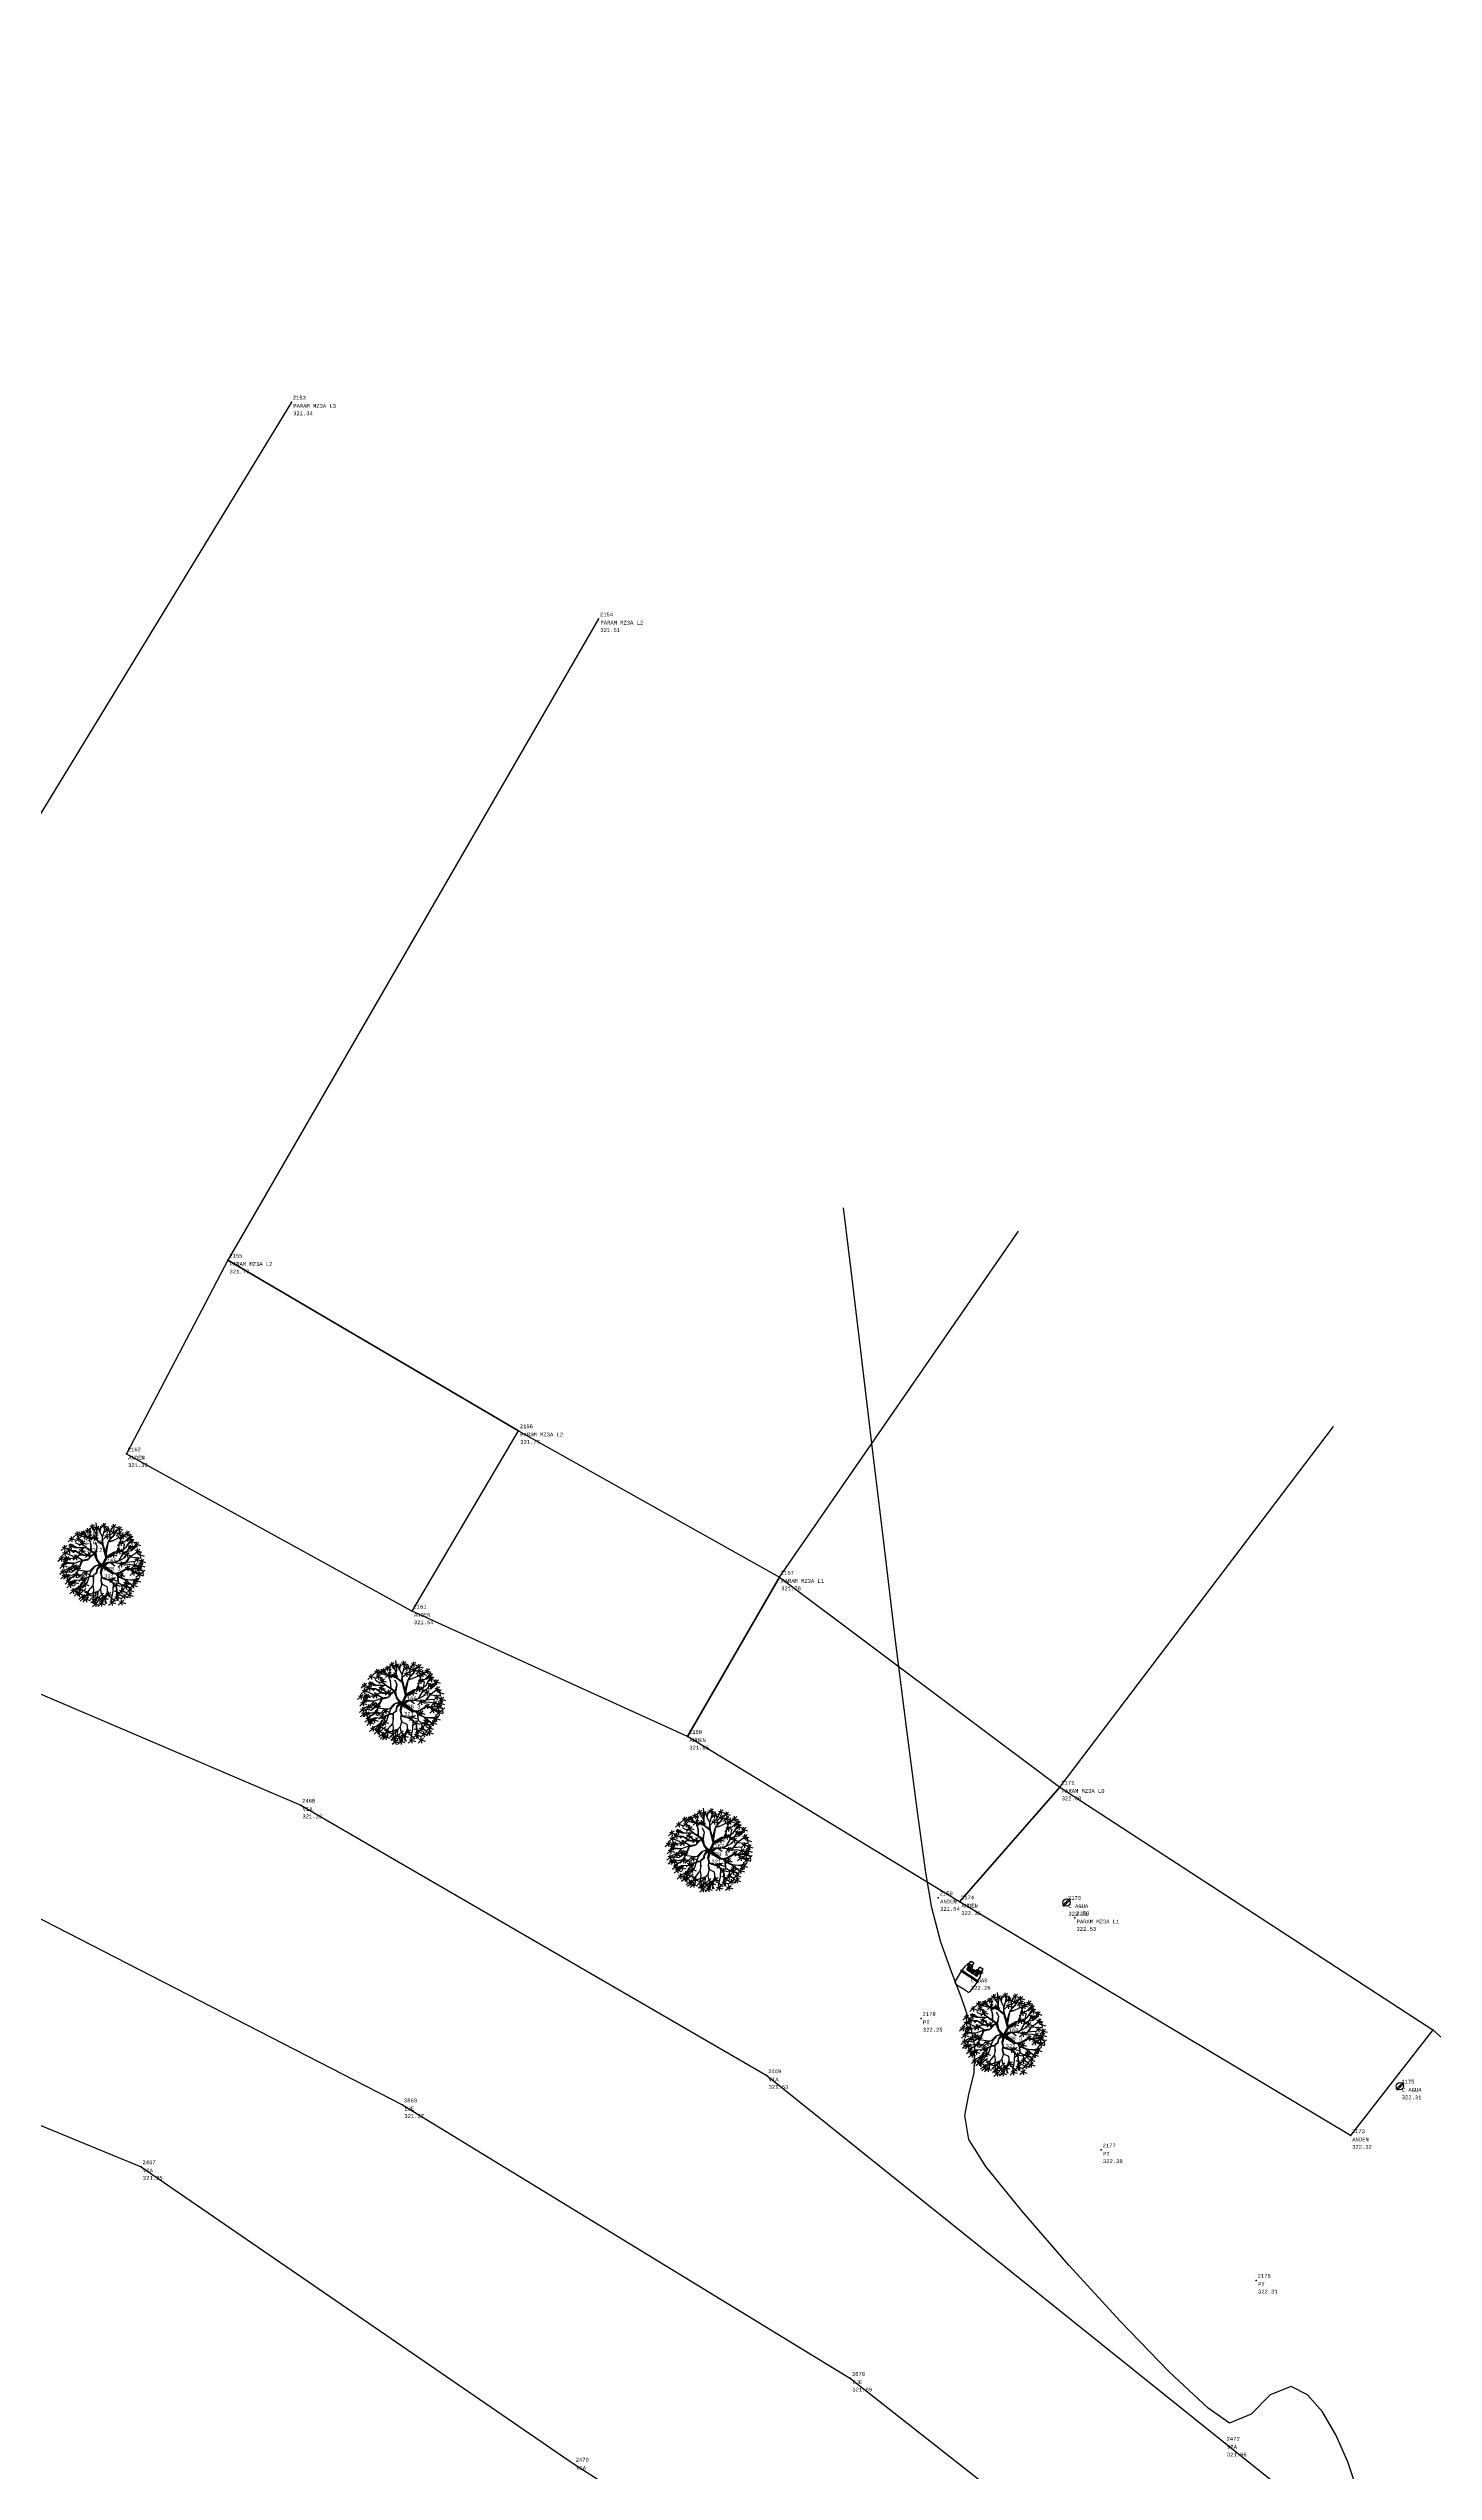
# Model space of a CAD drawing. Header units: metres. Extents: x 5050628 to 5051715, y 2427226 to 2427693.
# Drawn here: x 5051198.54 to 5051216.78, y 2427575.21 to 2427607.12 of the extents above; entities that cross this region are included whole.
import ezdxf
from ezdxf.enums import TextEntityAlignment as Align

# ---------------------------------------------------------------- set-up
doc = ezdxf.new("R2010")
doc.units = ezdxf.units.M
for name, color, linetype in [('1. Eje Vía', 7, 'Continuous'), ('2', 7, 'Continuous'), ('Anden', 252, 'Continuous'), ('ARBOLES', 3, 'Continuous'), ('C-TOPO-MINR-N', 11, 'Continuous'), ('CONTADOR AGUA', 255, 'Continuous'), ('CVL_PUNTO', 2, 'Continuous'), ('CVL_PUNTO_COR', 2, 'Continuous'), ('CVL_PUNTO_NUM', 2, 'Continuous'), ('Paramento', 7, 'Continuous'), ('Vía', 40, 'Continuous')]:
    doc.layers.add(name, color=color, linetype=linetype)
doc.styles.add('MONOTXT4', font='monotxt4.shx')

# ---------------------------------------------------------------- blocks, each defined once
blk = doc.blocks.new('ar-2')
at = {"layer": 'ARBOLES'}
for p, q in [((28.786, 111.965), (28.579, 111.782)), ((28.613, 111.92), (28.846, 111.848)), ((28.669, 111.7), (28.692, 111.499)), ((28.69, 111.982), (28.714, 111.782)), ((28.994, 112.147), (28.788, 111.964)), ((28.821, 112.102), (29.055, 112.03)), ((29.043, 111.964), (28.837, 111.781)), ((28.87, 111.919), (29.104, 111.847)), ((28.899, 112.164), (28.922, 111.964)), ((28.948, 111.981), (28.971, 111.781)), ((29.159, 112.15), (28.953, 111.966)), ((29.24, 111.943), (28.972, 112.031)), ((28.986, 112.105), (29.22, 112.033)), ((29.198, 111.809), (28.992, 111.626)), ((29.025, 111.764), (29.259, 111.692)), ((29.064, 112.167), (29.087, 111.966)), ((29.103, 111.827), (29.126, 111.626)), ((29.381, 112.272), (29.175, 112.089)), ((29.208, 112.227), (29.442, 112.155)), ((29.442, 112.04), (29.235, 111.857)), ((29.269, 111.995), (29.502, 111.923)), ((29.286, 112.289), (29.309, 112.089)), ((29.552, 112.413), (29.346, 112.23)), ((29.401, 112.088), (29.364, 112.162)), ((29.379, 112.368), (29.613, 112.296)), ((29.632, 112.027), (29.426, 111.844)), ((29.457, 112.43), (29.48, 112.23)), ((29.459, 111.982), (29.692, 111.91)), ((29.716, 112.36), (29.509, 112.177)), ((29.537, 112.044), (29.56, 111.844)), ((29.543, 112.315), (29.776, 112.243)), ((29.603, 112.491), (29.626, 112.29)), ((29.982, 112.455), (29.776, 112.272)), ((29.809, 112.411), (30.043, 112.339)), ((29.887, 112.473), (29.91, 112.272)), ((30.096, 112.061), (29.889, 111.878)), ((30.099, 112.288), (29.893, 112.105)), ((29.923, 112.016), (30.156, 111.944)), ((29.926, 112.243), (30.16, 112.171)), ((30, 112.078), (30.023, 111.878)), ((30.004, 112.305), (30.027, 112.105)), ((30.344, 112.212), (30.137, 112.029)), ((30.353, 112.423), (30.146, 112.24)), ((30.171, 112.168), (30.404, 112.095)), ((30.18, 112.379), (30.413, 112.306)), ((30.248, 112.23), (30.271, 112.029)), ((30.257, 112.441), (30.28, 112.24)), ((30.555, 112.339), (30.348, 112.155)), ((30.566, 112.171), (30.36, 111.988)), ((30.382, 112.294), (30.615, 112.222)), ((30.393, 112.127), (30.627, 112.054)), ((30.434, 111.919), (30.446, 112)), ((30.449, 111.764), (30.683, 111.692)), ((30.459, 112.356), (30.482, 112.155)), ((30.471, 112.189), (30.494, 111.988)), ((30.694, 112.066), (30.488, 111.883)), ((30.521, 112.021), (30.755, 111.949)), ((30.527, 111.827), (30.55, 111.626)), ((30.599, 112.083), (30.622, 111.883)), ((30.86, 112.173), (30.654, 111.99)), ((30.687, 112.129), (30.921, 112.056)), ((30.743, 112.051), (30.977, 111.979)), ((30.963, 111.971), (30.756, 111.788)), ((30.765, 112.191), (30.788, 111.99)), ((30.79, 111.926), (31.023, 111.854)), ((31.017, 111.865), (30.81, 111.682)), ((30.844, 111.82), (31.077, 111.748)), ((30.857, 111.782), (30.956, 111.857)), ((30.867, 111.988), (30.89, 111.788)), ((30.921, 111.882), (30.945, 111.682)), ((31.2, 111.764), (30.994, 111.581)), ((31.027, 111.72), (31.261, 111.648)), ((31.105, 111.782), (31.128, 111.581)), ((28.4, 111.227), (28.194, 111.044)), ((28.227, 111.182), (28.46, 111.11)), ((28.48, 110.97), (28.274, 110.787)), ((28.305, 111.244), (28.328, 111.044)), ((28.307, 110.925), (28.541, 110.853)), ((28.528, 111.641), (28.322, 111.457)), ((28.536, 111.431), (28.33, 111.248)), ((28.355, 111.596), (28.589, 111.524)), ((28.363, 111.387), (28.597, 111.315)), ((28.569, 111.108), (28.363, 110.925)), ((28.385, 110.987), (28.408, 110.787)), ((28.603, 111.231), (28.396, 111.048)), ((28.43, 111.186), (28.663, 111.114)), ((28.433, 111.658), (28.456, 111.457)), ((28.441, 111.449), (28.464, 111.248)), ((28.474, 111.126), (28.497, 110.925)), ((28.699, 110.836), (28.493, 110.653)), ((28.703, 111.533), (28.497, 111.35)), ((28.507, 111.248), (28.53, 111.048)), ((28.68, 111.44), (28.53, 111.502)), ((28.764, 111.682), (28.558, 111.499)), ((28.604, 110.853), (28.627, 110.653)), ((28.608, 111.55), (28.631, 111.35)), ((28.875, 110.925), (28.669, 110.742)), ((28.702, 110.88), (28.936, 110.808)), ((28.964, 111.276), (28.758, 111.092)), ((28.98, 110.902), (28.774, 110.719)), ((28.78, 110.942), (28.803, 110.742)), ((28.807, 110.857), (29.041, 110.785)), ((28.869, 111.293), (28.892, 111.092)), ((28.885, 110.919), (28.908, 110.719)), ((29.153, 111.542), (28.947, 111.359)), ((28.98, 111.498), (29.214, 111.426)), ((29.058, 111.56), (29.081, 111.359)), ((29.29, 111.272), (29.084, 111.452)), ((29.426, 111.381), (29.22, 111.198)), ((29.253, 111.336), (29.486, 111.264)), ((29.331, 111.398), (29.354, 111.198)), ((30.16, 111.33), (30.393, 111.258)), ((30.237, 111.392), (30.26, 111.192)), ((30.572, 111.509), (30.366, 111.326)), ((30.399, 111.465), (30.632, 111.392)), ((30.638, 111.025), (30.432, 110.841)), ((30.465, 110.98), (30.699, 110.908)), ((30.477, 111.527), (30.5, 111.326)), ((30.543, 111.042), (30.566, 110.841)), ((30.603, 111.328), (30.677, 111.671)), ((30.85, 111.375), (30.644, 111.192)), ((30.868, 110.88), (30.662, 110.697)), ((30.677, 111.33), (30.911, 111.258)), ((30.755, 111.392), (30.778, 111.192)), ((30.773, 110.897), (30.796, 110.697)), ((30.808, 111.591), (31.042, 111.519)), ((31.128, 110.97), (30.922, 110.787)), ((31.222, 111.198), (31.016, 111.015)), ((31.239, 111.509), (31.033, 111.326)), ((31.033, 110.987), (31.056, 110.787)), ((31.049, 111.153), (31.283, 111.081)), ((31.066, 111.465), (31.3, 111.392)), ((31.276, 110.82), (31.07, 110.637)), ((31.094, 111.372), (31.231, 111.378)), ((31.127, 111.215), (31.15, 111.015)), ((31.144, 111.527), (31.167, 111.326)), ((31.368, 110.97), (31.162, 110.787)), ((31.164, 111.32), (31.398, 111.248)), ((31.181, 110.838), (31.204, 110.637)), ((31.394, 111.125), (31.188, 110.942)), ((31.195, 110.925), (31.428, 110.853)), ((31.221, 111.081), (31.455, 111.009)), ((31.242, 111.382), (31.265, 111.182)), ((31.273, 110.987), (31.296, 110.787)), ((31.299, 111.143), (31.322, 110.942)), ((28.468, 110.742), (28.262, 110.559)), ((28.295, 110.697), (28.529, 110.625)), ((28.513, 110.584), (28.307, 110.401)), ((28.34, 110.539), (28.574, 110.467)), ((28.373, 110.759), (28.396, 110.559)), ((28.608, 110.578), (28.402, 110.395)), ((28.418, 110.601), (28.441, 110.401)), ((28.435, 110.533), (28.669, 110.461)), ((28.669, 110.386), (28.463, 110.203)), ((28.513, 110.595), (28.536, 110.395)), ((28.526, 110.791), (28.759, 110.719)), ((28.738, 110.254), (28.532, 110.071)), ((28.565, 110.21), (28.798, 110.138)), ((28.574, 110.403), (28.597, 110.203)), ((28.848, 110.035), (28.641, 109.852)), ((28.643, 110.272), (28.666, 110.071)), ((28.675, 109.99), (28.908, 109.918)), ((28.897, 110.351), (28.69, 110.168)), ((28.724, 110.306), (28.957, 110.234)), ((28.953, 110.629), (28.747, 110.446)), ((28.752, 110.053), (28.776, 109.852)), ((28.78, 110.585), (29.013, 110.513)), ((28.801, 110.368), (28.825, 110.168)), ((29.013, 109.94), (28.807, 109.757)), ((28.84, 109.895), (29.074, 109.823)), ((29.048, 110.123), (28.842, 109.94)), ((28.858, 110.647), (28.881, 110.446)), ((28.875, 110.078), (29.109, 110.006)), ((28.918, 109.957), (28.941, 109.757)), ((28.953, 110.14), (28.976, 109.94)), ((28.974, 109.92), (28.997, 109.72)), ((29.183, 110.491), (28.977, 110.308)), ((29.01, 110.446), (29.243, 110.374)), ((29.237, 110.04), (29.031, 109.856)), ((29.064, 109.995), (29.297, 109.923)), ((29.088, 110.508), (29.111, 110.308)), ((29.113, 110.228), (29.346, 110.156)), ((29.32, 110.686), (29.114, 110.503)), ((29.147, 110.641), (29.381, 110.569)), ((29.181, 109.913), (29.414, 109.841)), ((29.225, 110.703), (29.248, 110.503)), ((29.581, 109.897), (29.605, 109.696)), ((30.165, 109.907), (29.959, 109.724)), ((30.328, 110.446), (30.122, 110.263)), ((30.155, 110.402), (30.389, 110.329)), ((30.449, 110.246), (30.243, 110.063)), ((30.276, 110.201), (30.51, 110.129)), ((30.294, 109.956), (30.527, 109.884)), ((30.354, 110.263), (30.377, 110.063)), ((30.627, 110.614), (30.421, 110.43)), ((30.65, 110.024), (30.444, 109.841)), ((30.454, 110.569), (30.687, 110.497)), ((30.477, 109.979), (30.71, 109.907)), ((30.532, 110.631), (30.555, 110.43)), ((30.555, 110.041), (30.578, 109.841)), ((30.811, 110.324), (30.605, 110.14)), ((30.811, 110.191), (30.605, 110.008)), ((30.638, 110.279), (30.872, 110.207)), ((30.716, 110.341), (30.739, 110.14)), ((30.716, 110.208), (30.739, 110.008)), ((30.944, 110.051), (30.738, 109.868)), ((30.771, 110.006), (31.004, 109.934)), ((30.844, 109.897), (30.867, 109.696)), ((30.849, 110.068), (30.872, 109.868)), ((31.078, 110.24), (30.872, 110.057)), ((31.089, 110.713), (30.883, 110.53)), ((30.883, 110.226), (31.007, 110.065)), ((30.905, 110.195), (31.138, 110.123)), ((30.916, 110.668), (31.15, 110.596)), ((30.983, 110.257), (31.006, 110.057)), ((30.994, 110.73), (31.017, 110.53)), ((31.2, 110.407), (30.994, 110.224)), ((31.301, 110.632), (31.094, 110.449)), ((31.103, 110.776), (31.336, 110.704)), ((31.105, 110.425), (31.128, 110.224)), ((31.128, 110.587), (31.361, 110.515)), ((31.205, 110.649), (31.228, 110.449)), ((31.433, 110.725), (31.227, 110.542)), ((31.338, 110.742), (31.361, 110.542)), ((29.186, 109.821), (28.979, 109.638)), ((29.235, 109.753), (29.028, 109.57)), ((29.09, 109.838), (29.113, 109.638)), ((29.331, 109.718), (29.124, 109.535)), ((29.139, 109.77), (29.162, 109.57)), ((29.158, 109.673), (29.391, 109.601)), ((29.23, 109.845), (29.463, 109.773)), ((29.235, 109.735), (29.259, 109.535)), ((29.603, 109.817), (29.397, 109.634)), ((29.459, 109.65), (29.692, 109.578)), ((29.684, 109.547), (29.478, 109.364)), ((29.508, 109.835), (29.531, 109.634)), ((29.511, 109.502), (29.745, 109.43)), ((29.514, 109.523), (29.632, 109.679)), ((29.537, 109.712), (29.56, 109.512)), ((29.589, 109.564), (29.612, 109.364)), ((29.654, 109.673), (29.887, 109.601)), ((29.887, 109.874), (29.681, 109.691)), ((29.887, 109.556), (29.681, 109.373)), ((29.904, 109.773), (29.698, 109.59)), ((29.714, 109.512), (29.948, 109.44)), ((29.731, 109.735), (29.754, 109.535)), ((29.792, 109.574), (29.815, 109.373)), ((30.01, 109.763), (29.803, 109.579)), ((29.869, 109.753), (29.831, 109.61)), ((29.831, 109.61), (29.85, 109.479)), ((29.837, 109.718), (30.07, 109.646)), ((29.914, 109.78), (29.938, 109.579)), ((29.992, 109.862), (30.226, 109.79)), ((30.282, 109.601), (30.076, 109.418)), ((30.109, 109.556), (30.343, 109.484)), ((30.167, 109.616), (30.211, 109.523)), ((30.187, 109.618), (30.21, 109.418)), ((30.471, 109.796), (30.265, 109.613)), ((30.298, 109.751), (30.532, 109.679)), ((30.376, 109.813), (30.399, 109.613)), ((30.645, 109.605), (30.439, 109.422)), ((30.472, 109.561), (30.706, 109.489)), ((30.743, 109.829), (30.537, 109.646)), ((30.55, 109.623), (30.573, 109.422)), ((30.57, 109.784), (30.804, 109.712)), ((30.648, 109.846), (30.671, 109.646)), ((30.94, 109.879), (30.733, 109.696)), ((30.767, 109.835), (31, 109.763))]:
    blk.add_line(p, q, dxfattribs=at)
at = {"layer": 'ARBOLES', "color": 27}
for p, q in [((28.897, 111.564), (28.654, 111.695)), ((28.978, 111.677), (28.853, 111.744)), ((29.041, 111.839), (28.91, 111.982)), ((29.102, 111.683), (29.041, 111.839)), ((29.245, 111.956), (29.091, 112.149)), ((29.115, 112.149), (29.24, 111.988)), ((29.24, 111.988), (29.14, 112.174)), ((29.277, 111.969), (29.158, 112.187)), ((29.383, 111.888), (29.245, 111.956)), ((29.383, 111.9), (29.277, 111.969)), ((29.346, 112.057), (29.369, 111.857)), ((29.37, 111.844), (29.414, 112.149)), ((29.42, 111.733), (29.37, 111.844)), ((29.37, 111.844), (29.42, 111.683)), ((29.494, 111.894), (29.383, 111.9)), ((29.588, 111.876), (29.383, 111.888)), ((29.414, 112.149), (29.395, 112.287)), ((29.439, 111.458), (29.42, 111.733)), ((29.619, 111.888), (29.494, 111.894)), ((29.638, 112.025), (29.5, 112.311)), ((29.662, 111.601), (29.576, 111.757)), ((29.862, 111.657), (29.588, 111.876)), ((29.638, 112.218), (29.619, 112.342)), ((29.619, 111.888), (29.644, 112.043)), ((29.62, 112.377), (29.643, 112.177)), ((29.638, 112.342), (29.65, 112.224)), ((29.644, 112.043), (29.638, 112.218)), ((29.638, 111.906), (29.644, 111.863)), ((29.644, 111.993), (29.662, 112.348)), ((29.669, 111.832), (29.644, 111.993)), ((29.881, 111.664), (29.669, 111.832)), ((29.756, 112.137), (29.688, 112.342)), ((29.762, 112.143), (29.787, 112.361)), ((29.849, 111.956), (29.762, 112.143)), ((29.837, 111.701), (29.855, 111.95)), ((29.874, 111.677), (29.849, 111.956)), ((29.855, 111.956), (29.974, 112.361)), ((29.961, 111.421), (30.067, 111.77)), ((29.998, 111.365), (30.08, 111.794)), ((30.129, 112.131), (30.048, 112.355)), ((30.08, 111.794), (30.142, 111.882)), ((30.086, 111.776), (30.223, 111.82)), ((30.104, 111.813), (30.229, 111.826)), ((30.142, 111.882), (30.129, 112.131)), ((30.136, 112.137), (30.229, 112.305)), ((30.142, 111.919), (30.297, 112.038)), ((30.147, 111.882), (30.297, 112.031)), ((30.223, 111.82), (30.428, 111.913)), ((30.297, 112.031), (30.396, 112.249)), ((30.622, 111.809), (30.416, 111.626)), ((30.428, 111.913), (30.739, 112.056)), ((30.446, 111.502), (30.491, 111.701)), ((30.484, 111.714), (30.546, 111.888)), ((30.491, 111.701), (30.701, 111.8)), ((30.502, 111.739), (30.695, 111.794)), ((30.546, 111.888), (30.595, 111.956)), ((30.595, 111.956), (30.621, 112.125)), ((30.701, 111.8), (30.857, 111.963)), ((30.739, 111.577), (30.857, 111.782)), ((30.757, 111.863), (30.87, 111.943)), ((30.757, 111.85), (30.882, 111.919)), ((28.396, 111.064), (28.63, 110.991)), ((28.406, 110.992), (28.767, 110.98)), ((28.786, 110.98), (28.412, 111.011)), ((28.648, 110.817), (28.418, 110.705)), ((28.637, 111.16), (28.419, 111.135)), ((28.431, 111.16), (28.556, 111.166)), ((28.723, 111.148), (28.437, 111.198)), ((28.711, 111.253), (28.481, 111.359)), ((28.53, 111.488), (28.763, 111.416)), ((28.591, 111.638), (28.825, 111.565)), ((28.853, 111.558), (28.611, 111.664)), ((28.853, 111.564), (28.636, 111.67)), ((28.804, 110.979), (28.648, 110.817)), ((28.853, 111.44), (28.68, 111.44)), ((28.829, 111.166), (28.711, 111.253)), ((28.823, 111.166), (28.723, 111.148)), ((28.848, 111.434), (28.755, 111.366)), ((28.791, 111.231), (29.025, 111.159)), ((29.102, 111.085), (28.804, 110.979)), ((29.116, 111.085), (28.811, 111.284)), ((29.016, 111.278), (28.823, 111.166)), ((28.985, 110.805), (28.848, 110.743)), ((29.245, 111.558), (28.853, 111.558)), ((29.091, 111.303), (28.853, 111.44)), ((29.041, 111.297), (28.854, 111.434)), ((29.072, 111.067), (28.973, 110.799)), ((29.091, 111.677), (28.978, 111.677)), ((29.103, 111.06), (28.985, 110.805)), ((28.997, 111.173), (29.14, 111.098)), ((29.246, 111.253), (29.016, 111.278)), ((29.234, 111.272), (29.041, 111.297)), ((29.277, 111.259), (29.091, 111.303)), ((29.258, 111.564), (29.102, 111.683)), ((29.339, 111.129), (29.102, 111.085)), ((29.109, 111.067), (29.327, 111.116)), ((29.494, 111.409), (29.245, 111.558)), ((29.408, 111.26), (29.265, 111.26)), ((29.563, 111.334), (29.271, 111.534)), ((29.457, 111.285), (29.277, 111.259)), ((29.47, 111.285), (29.339, 111.129)), ((29.433, 111.278), (29.339, 111.129)), ((29.545, 110.868), (29.377, 110.693)), ((29.551, 110.861), (29.408, 110.693)), ((29.42, 111.683), (29.414, 111.471)), ((29.433, 110.693), (29.582, 110.868)), ((29.544, 111.334), (29.457, 111.285)), ((29.55, 111.309), (29.47, 111.285)), ((29.619, 111.328), (29.494, 111.409)), ((29.738, 110.942), (29.545, 110.868)), ((29.55, 111.309), (29.625, 111.135)), ((29.756, 110.917), (29.551, 110.861)), ((29.595, 111.266), (29.563, 111.334)), ((29.6, 111.352), (29.656, 111.595)), ((29.644, 111.11), (29.6, 111.322)), ((29.656, 111.129), (29.619, 111.328)), ((29.625, 111.346), (29.662, 111.601)), ((29.763, 110.923), (29.638, 111.098)), ((29.749, 110.967), (29.644, 111.11)), ((29.848, 110.918), (29.651, 110.743)), ((29.756, 110.992), (29.656, 111.129)), ((29.657, 110.768), (29.781, 110.936)), ((29.812, 110.923), (29.657, 110.768)), ((29.855, 110.917), (29.749, 110.967)), ((29.855, 110.917), (29.756, 110.992)), ((29.812, 110.874), (29.769, 110.625)), ((29.848, 110.918), (29.775, 110.612)), ((29.856, 110.812), (29.8, 110.618)), ((29.848, 110.918), (29.98, 111.197)), ((29.848, 110.918), (30.004, 111.179)), ((29.848, 110.918), (29.887, 110.811)), ((29.98, 111.197), (29.862, 111.657)), ((29.967, 111.378), (29.881, 111.664)), ((29.893, 110.954), (29.881, 110.917)), ((29.881, 110.917), (29.905, 110.817)), ((29.887, 110.811), (30.223, 110.599)), ((29.905, 110.817), (29.918, 110.917)), ((29.918, 110.992), (30.017, 111.16)), ((29.918, 110.936), (30.043, 111.017)), ((29.918, 110.917), (29.918, 110.992)), ((29.924, 110.911), (30.018, 110.986)), ((29.93, 110.898), (30.291, 110.618)), ((29.937, 110.805), (29.93, 110.867)), ((29.93, 110.867), (30.21, 110.655)), ((30.204, 110.631), (29.937, 110.805)), ((29.949, 110.886), (30.092, 111.005)), ((29.998, 111.352), (29.967, 111.378)), ((30.21, 110.655), (29.967, 110.811)), ((30.004, 111.179), (29.974, 111.346)), ((29.98, 111.384), (30.017, 111.534)), ((30.017, 111.179), (29.998, 111.352)), ((30.017, 111.246), (30.297, 111.409)), ((30.018, 110.986), (30.105, 111.017)), ((30.03, 111.209), (30.253, 111.359)), ((30.036, 111.179), (30.309, 111.396)), ((30.092, 111.005), (30.155, 111.005)), ((30.105, 111.017), (30.298, 111.017)), ((30.333, 111.375), (30.126, 111.192)), ((30.155, 111.005), (30.31, 110.892)), ((30.192, 110.986), (30.323, 111.011)), ((30.279, 111.017), (30.472, 111.091)), ((30.297, 111.409), (30.422, 111.421)), ((30.298, 111.017), (30.422, 110.992)), ((30.309, 111.396), (30.471, 111.409)), ((30.348, 111.017), (30.478, 111.091)), ((30.385, 111.421), (30.459, 111.59)), ((30.422, 111.421), (30.446, 111.502)), ((30.422, 110.992), (30.727, 111.017)), ((30.471, 111.409), (30.565, 111.446)), ((30.472, 111.091), (30.609, 111.322)), ((30.491, 111.091), (30.721, 111.21)), ((30.528, 110.992), (30.659, 110.986)), ((30.565, 111.446), (30.739, 111.577)), ((30.609, 111.322), (30.783, 111.434)), ((30.615, 111.366), (30.789, 111.44)), ((30.628, 111.005), (30.721, 110.955)), ((30.695, 110.835), (30.928, 110.763)), ((30.721, 110.955), (30.908, 110.942)), ((30.727, 111.017), (30.876, 111.216)), ((30.746, 111.023), (30.976, 111.048)), ((30.981, 111.635), (30.775, 111.452)), ((30.777, 111.036), (30.889, 111.229)), ((30.783, 111.648), (31.017, 111.576)), ((30.783, 111.434), (30.939, 111.453)), ((30.789, 111.434), (30.895, 111.621)), ((30.876, 111.216), (31.094, 111.372)), ((30.886, 111.653), (30.909, 111.452)), ((30.889, 111.216), (31.275, 111.173)), ((30.908, 110.942), (31.293, 110.874)), ((31.181, 110.811), (30.919, 110.761)), ((30.939, 111.453), (31.088, 111.652)), ((30.939, 111.453), (31.119, 111.614)), ((30.955, 110.925), (31.189, 110.853)), ((30.976, 111.048), (31.063, 111.042)), ((31.298, 110.798), (31.181, 110.811)), ((28.699, 110.637), (28.456, 110.675)), ((28.568, 110.525), (28.462, 110.5)), ((28.63, 110.525), (28.475, 110.482)), ((28.496, 110.341), (28.729, 110.269)), ((28.798, 110.5), (28.531, 110.339)), ((28.755, 110.538), (28.537, 110.532)), ((28.86, 110.357), (28.58, 110.27)), ((28.705, 110.282), (28.58, 110.257)), ((28.599, 110.233), (28.705, 110.282)), ((28.612, 110.208), (28.842, 110.345)), ((28.923, 110.563), (28.63, 110.525)), ((28.848, 110.743), (28.699, 110.637)), ((28.991, 110.096), (28.755, 109.984)), ((28.991, 110.793), (28.798, 110.5)), ((29.109, 110.339), (28.86, 110.357)), ((29.284, 110.681), (28.916, 110.724)), ((29.06, 110.538), (28.923, 110.563)), ((29.066, 110.532), (28.923, 110.438)), ((29.035, 110.158), (28.96, 109.791)), ((29.091, 110.245), (28.973, 109.766)), ((29.078, 110.251), (28.991, 110.096)), ((29.178, 110.669), (29.06, 110.538)), ((29.184, 110.282), (29.078, 110.251)), ((29.286, 110.273), (29.08, 110.09)), ((29.271, 110.245), (29.103, 110.052)), ((29.228, 110.432), (29.109, 110.339)), ((29.122, 110.332), (29.228, 110.407)), ((29.228, 110.407), (29.165, 110.282)), ((29.408, 110.693), (29.178, 110.669)), ((29.253, 110.426), (29.184, 110.282)), ((29.191, 110.29), (29.214, 110.09)), ((29.676, 109.915), (29.215, 109.772)), ((29.414, 110.507), (29.228, 110.432)), ((29.246, 109.784), (29.713, 109.952)), ((29.427, 110.494), (29.253, 110.426)), ((29.421, 110.687), (29.271, 110.245)), ((29.321, 109.952), (29.302, 109.679)), ((29.489, 110.152), (29.321, 109.952)), ((29.514, 110.519), (29.414, 110.507)), ((29.501, 110.482), (29.427, 110.494)), ((29.52, 110.332), (29.489, 110.152)), ((29.52, 109.984), (29.489, 109.753)), ((29.495, 110.164), (29.52, 109.984)), ((29.501, 110.519), (29.52, 110.332)), ((29.613, 110.612), (29.514, 110.525)), ((29.582, 110.575), (29.514, 110.519)), ((29.52, 110.307), (29.526, 110.513)), ((29.626, 110.6), (29.582, 110.575)), ((29.644, 110.774), (29.613, 110.612)), ((29.651, 110.743), (29.626, 110.6)), ((29.682, 109.915), (29.663, 109.729)), ((29.781, 110.027), (29.682, 109.915)), ((29.775, 110.612), (29.812, 110.457)), ((29.831, 110.195), (29.775, 110.04)), ((29.775, 110.04), (29.787, 109.884)), ((29.8, 110.45), (29.787, 110.357)), ((29.787, 110.357), (29.819, 110.183)), ((29.819, 110.432), (29.794, 110.364)), ((29.794, 110.364), (29.837, 110.208)), ((29.8, 110.618), (29.825, 110.469)), ((29.812, 110.457), (29.887, 110.413)), ((29.825, 110.469), (29.912, 110.426)), ((29.837, 110.208), (30.018, 110.12)), ((29.887, 110.413), (30.124, 110.345)), ((29.912, 110.426), (30.092, 110.37)), ((30.024, 109.909), (29.955, 109.76)), ((30.043, 109.915), (29.962, 109.747)), ((30.018, 110.12), (30.043, 109.915)), ((30.03, 109.965), (30.024, 109.909)), ((30.043, 109.915), (30.099, 109.772)), ((30.285, 110.413), (30.055, 110.382)), ((30.07, 109.924), (30.093, 109.724)), ((30.124, 110.37), (30.254, 110.264)), ((30.124, 110.345), (30.248, 110.245)), ((30.13, 110.37), (30.285, 110.413)), ((30.235, 109.934), (30.167, 109.616)), ((30.291, 110.618), (30.204, 110.631)), ((30.223, 110.599), (30.341, 110.593)), ((30.248, 110.245), (30.235, 109.934)), ((30.26, 110.257), (30.379, 110.071)), ((30.309, 110.618), (30.372, 110.618)), ((30.341, 110.593), (30.422, 110.493)), ((30.366, 110.046), (30.379, 109.853)), ((30.372, 110.618), (30.502, 110.649)), ((30.379, 110.071), (30.397, 109.884)), ((30.403, 110.581), (30.446, 110.493)), ((30.409, 110.581), (30.534, 110.643)), ((30.416, 110.488), (30.428, 110.282)), ((30.422, 110.493), (30.701, 110.369)), ((30.428, 110.282), (30.546, 110.189)), ((30.453, 110.282), (30.435, 110.482)), ((30.446, 110.493), (30.695, 110.388)), ((30.502, 110.649), (30.739, 110.787)), ((30.534, 110.643), (30.733, 110.768)), ((30.546, 110.189), (30.615, 109.971)), ((30.565, 110.171), (30.814, 110.102)), ((30.578, 110.189), (30.827, 110.108)), ((30.615, 109.971), (30.771, 109.853)), ((30.638, 110.146), (30.872, 110.074)), ((30.683, 110.364), (30.883, 110.226)), ((30.695, 110.388), (31, 110.35)), ((30.701, 110.369), (31.019, 110.376)), ((30.733, 110.768), (30.9, 110.737)), ((30.739, 110.787), (30.882, 110.755)), ((30.827, 110.108), (30.914, 109.977)), ((30.882, 110.755), (31.199, 110.787)), ((30.9, 110.737), (31.156, 110.631)), ((31.138, 110.612), (30.907, 110.724)), ((31, 110.35), (31.099, 110.195)), ((31.019, 110.376), (31.231, 110.443)), ((31.027, 110.363), (31.261, 110.29)), ((31.249, 110.581), (31.138, 110.612)), ((31.261, 110.599), (31.144, 110.625)), ((31.156, 110.631), (31.274, 110.625)), ((31.199, 110.787), (31.293, 110.755)), ((31.298, 110.78), (31.224, 110.792)), ((29.215, 109.772), (29.085, 109.691)), ((29.302, 109.679), (29.259, 109.616)), ((29.632, 109.695), (29.426, 109.512)), ((29.677, 109.879), (29.47, 109.696)), ((29.663, 109.729), (29.47, 109.517)), ((29.663, 109.722), (29.539, 109.511)), ((29.787, 109.884), (29.869, 109.753)), ((29.875, 109.753), (29.999, 109.492)), ((29.962, 109.747), (29.955, 109.486)), ((30.099, 109.772), (30.335, 109.573)), ((30.397, 109.585), (30.372, 109.841)), ((30.379, 109.853), (30.422, 109.592)), ((30.391, 109.884), (30.441, 109.592)), ((30.397, 109.884), (30.652, 109.735))]:
    blk.add_line(p, q, dxfattribs=at)
blk = doc.blocks.new('CONT')
for p, q in [((-0.018, 0.018), (-0.141, -0.106)), ((-0.018, 0.018), (0.106, 0.141)), ((0.018, -0.018), (0.141, 0.106)), ((0.018, -0.018), (-0.106, -0.141))]:
    blk.add_line(p, q)
blk.add_circle((0, 0), 0.125)
blk = doc.blocks.new('A$Cf7b1f20d')
at = {"layer": '2', "xscale": 2, "yscale": 2, "zscale": 2}
blk.add_blockref('CONT', (0.28, 0.28), dxfattribs=at)
blk = doc.blocks.new('*X64')
at = {"color": 0}
for p, q in [((833.9, 176.5, 2), (834.9, 177.6, 2)), ((833.9, 177, 2), (834.5, 177.6, 2)), ((833.9, 177.4, 2), (834, 177.6, 2)), ((833.9, 176.1, 2), (834.4, 176.6, 2)), ((833.9, 175.6, 2), (834.4, 176.1, 2)), ((833.9, 175.2, 2), (834.4, 175.7, 2)), ((833.9, 174.7, 2), (834.4, 175.2, 2)), ((834, 174.4, 2), (834.6, 175, 2)), ((834.4, 174.4, 2), (835, 175, 2)), ((834.8, 177, 2), (835.4, 177.6, 2)), ((834.9, 174.4, 2), (836.4, 175.9, 2)), ((835.2, 177, 2), (835.8, 177.6, 2)), ((835.3, 174.4, 2), (836.4, 175.4, 2)), ((835.4, 176.2, 2), (836.7, 177.6, 2)), ((835.4, 176.7, 2), (836.3, 177.6, 2)), ((835.4, 175.8, 2), (836.4, 176.8, 2)), ((835.4, 175.3, 2), (836.4, 176.3, 2)), ((835.8, 174.4, 2), (836.4, 175, 2)), ((836.2, 174.4, 2), (836.8, 175, 2)), ((836.6, 177, 2), (837.2, 177.6, 2)), ((836.7, 174.4, 2), (837.3, 175, 2)), ((837, 177, 2), (837.6, 177.6, 2)), ((837.1, 174.4, 2), (838.4, 175.6, 2)), ((837.4, 176.4, 2), (838.5, 177.6, 2)), ((837.4, 176.9, 2), (838.1, 177.6, 2)), ((837.4, 176, 2), (839, 177.6, 2)), ((837.4, 175.5, 2), (838.4, 176.5, 2)), ((837.4, 175.1, 2), (838.4, 176.1, 2)), ((837.6, 174.4, 2), (838.4, 175.2, 2)), ((838, 174.4, 2), (838.6, 175, 2)), ((838.5, 174.4, 2), (839.1, 175, 2)), ((838.8, 177, 2), (839.4, 177.6, 2)), ((838.9, 174.4, 2), (840.1, 175.6, 2)), ((839.3, 177, 2), (839.9, 177.6, 2)), ((839.4, 176.6, 2), (840.1, 177.4, 2)), ((839.4, 176.2, 2), (840.1, 177, 2)), ((839.4, 175.7, 2), (840.1, 176.5, 2)), ((839.4, 175.3, 2), (840.1, 176.1, 2)), ((839.4, 174.4, 2), (840.1, 175.2, 2)), ((839.8, 174.4, 2), (840.1, 174.7, 2))]:
    blk.add_line(p, q, dxfattribs=at)
blk = doc.blocks.new('gas')
for p, q in [((840269.36, 1366923.8, -0.27), (840269.36, 1366923.91, -0.27)), ((840269.36, 1366923.82, -0.27), (840269.74, 1366923.82, -0.27)), ((840269.36, 1366923.8, -0.27), (840269.74, 1366923.8, -0.27)), ((840269.4, 1366923.93, -0.27), (840269.55, 1366923.93, -0.27)), ((840269.42, 1366923.93, -0.27), (840269.42, 1366924.14, -0.27)), ((840269.42, 1366924.14, -0.27), (840269.67, 1366924.14, -0.27)), ((840269.42, 1366923.78, -0.27), (840269.42, 1366923.8, -0.27)), ((840269.43, 1366923.78, -0.27), (840269.9, 1366923.78, -0.27)), ((840269.45, 1366923.91, -0.27), (840269.45, 1366923.82, -0.27)), ((840269.51, 1366923.53, -0.27), (840269.51, 1366923.78, -0.27)), ((840269.53, 1366923.76, -0.27), (840269.9, 1366923.76, -0.27)), ((840269.53, 1366923.55, -0.27), (840269.53, 1366923.76, -0.27)), ((840269.69, 1366923.93, -0.27), (840269.55, 1366923.93, -0.27)), ((840269.57, 1366923.59, -0.27), (840269.57, 1366923.72, -0.27)), ((840269.57, 1366923.72, -0.27), (840270.01, 1366923.72, -0.27)), ((840269.64, 1366923.91, -0.27), (840269.64, 1366923.82, -0.27)), ((840269.67, 1366923.93, -0.27), (840269.67, 1366924.14, -0.27)), ((840269.67, 1366923.78, -0.27), (840269.67, 1366923.8, -0.27)), ((840269.73, 1366923.8, -0.27), (840269.73, 1366923.91, -0.27)), ((840270.37, 1366923.78, -0.27), (840269.9, 1366923.78, -0.27)), ((840270.28, 1366923.76, -0.27), (840269.9, 1366923.76, -0.27)), ((840270.01, 1366923.59, -0.27), (840270.01, 1366923.72, -0.27)), ((840270.07, 1366923.8, -0.27), (840270.07, 1366923.91, -0.27)), ((840270.44, 1366923.82, -0.27), (840270.07, 1366923.82, -0.27)), ((840270.44, 1366923.8, -0.27), (840270.07, 1366923.8, -0.27)), ((840270.11, 1366923.93, -0.27), (840270.26, 1366923.93, -0.27)), ((840270.38, 1366924.14, -0.27), (840270.13, 1366924.14, -0.27)), ((840270.13, 1366923.93, -0.27), (840270.13, 1366924.14, -0.27)), ((840270.13, 1366923.78, -0.27), (840270.13, 1366923.8, -0.27)), ((840270.16, 1366923.91, -0.27), (840270.16, 1366923.82, -0.27)), ((840270.4, 1366923.93, -0.27), (840270.26, 1366923.93, -0.27)), ((840270.28, 1366923.55, -0.27), (840270.28, 1366923.76, -0.27)), ((840270.3, 1366923.53, -0.27), (840270.3, 1366923.78, -0.27)), ((840270.35, 1366923.91, -0.27), (840270.35, 1366923.82, -0.27)), ((840270.38, 1366923.93, -0.27), (840270.38, 1366924.14, -0.27)), ((840270.38, 1366923.78, -0.27), (840270.38, 1366923.8, -0.27)), ((840270.44, 1366923.8, -0.27), (840270.44, 1366923.91, -0.27)), ((840269.27, 1366923.32, -0.27), (840269.23, 1366923.32, -0.27)), ((840269.23, 1366923.24, -0.27), (840269.23, 1366923.32, -0.27)), ((840269.28, 1366923.28, -0.27), (840269.23, 1366923.28, -0.27)), ((840269.27, 1366923.24, -0.27), (840269.23, 1366923.24, -0.27)), ((840269.28, 1366923.33, -0.27), (840269.31, 1366923.67, -0.27)), ((840269.28, 1366923.32, -0.27), (840269.9, 1366923.32, -0.27)), ((840269.28, 1366923.28, -0.27), (840269.9, 1366923.28, -0.27)), ((840269.28, 1366923.24, -0.27), (840269.9, 1366923.24, -0.27)), ((840269.28, 1366923.23, -0.27), (840269.31, 1366922.48, -0.27)), ((840269.44, 1366922.36, -0.27), (840269.9, 1366922.36, -0.27)), ((840269.51, 1366923.53, -0.27), (840269.9, 1366923.53, -0.27)), ((840269.53, 1366923.55, -0.27), (840269.9, 1366923.55, -0.27)), ((840269.57, 1366923.59, -0.27), (840270.01, 1366923.59, -0.27)), ((840269.62, 1366923.68, -0.27), (840269.64, 1366923.68, -0.27)), ((840269.62, 1366923.64, -0.27), (840269.62, 1366923.68, -0.27)), ((840269.62, 1366923.64, -0.27), (840269.64, 1366923.64, -0.27)), ((840269.64, 1366923.64, -0.27), (840269.64, 1366923.68, -0.27)), ((840269.66, 1366923.68, -0.27), (840269.68, 1366923.68, -0.27)), ((840269.66, 1366923.64, -0.27), (840269.66, 1366923.68, -0.27)), ((840269.66, 1366923.64, -0.27), (840269.68, 1366923.64, -0.27)), ((840269.68, 1366923.64, -0.27), (840269.68, 1366923.68, -0.27)), ((840269.71, 1366923.68, -0.27), (840269.73, 1366923.68, -0.27)), ((840269.71, 1366923.64, -0.27), (840269.71, 1366923.68, -0.27)), ((840269.71, 1366923.64, -0.27), (840269.73, 1366923.64, -0.27)), ((840269.73, 1366923.64, -0.27), (840269.73, 1366923.68, -0.27)), ((840269.75, 1366923.68, -0.27), (840269.77, 1366923.68, -0.27)), ((840269.75, 1366923.64, -0.27), (840269.75, 1366923.68, -0.27)), ((840269.75, 1366923.64, -0.27), (840269.77, 1366923.64, -0.27)), ((840269.77, 1366923.64, -0.27), (840269.77, 1366923.68, -0.27)), ((840269.79, 1366923.68, -0.27), (840269.81, 1366923.68, -0.27)), ((840269.79, 1366923.64, -0.27), (840269.79, 1366923.68, -0.27)), ((840269.79, 1366923.64, -0.27), (840269.81, 1366923.64, -0.27)), ((840269.81, 1366923.64, -0.27), (840269.81, 1366923.68, -0.27)), ((840269.83, 1366923.68, -0.27), (840269.85, 1366923.68, -0.27)), ((840269.83, 1366923.64, -0.27), (840269.83, 1366923.68, -0.27)), ((840269.83, 1366923.64, -0.27), (840269.85, 1366923.64, -0.27)), ((840269.85, 1366923.64, -0.27), (840269.85, 1366923.68, -0.27)), ((840269.86, 1366923.69, -0.27), (840269.86, 1366923.62, -0.27)), ((840269.86, 1366923.69, -0.27), (840269.99, 1366923.69, -0.27)), ((840269.86, 1366923.62, -0.27), (840269.99, 1366923.62, -0.27)), ((840269.87, 1366923.68, -0.27), (840269.89, 1366923.68, -0.27)), ((840269.87, 1366923.64, -0.27), (840269.87, 1366923.68, -0.27)), ((840269.87, 1366923.64, -0.27), (840269.89, 1366923.64, -0.27)), ((840269.89, 1366923.64, -0.27), (840269.89, 1366923.68, -0.27)), ((840270.28, 1366923.55, -0.27), (840269.9, 1366923.55, -0.27)), ((840270.3, 1366923.53, -0.27), (840269.9, 1366923.53, -0.27)), ((840270.53, 1366923.32, -0.27), (840269.9, 1366923.32, -0.27)), ((840270.53, 1366923.28, -0.27), (840269.9, 1366923.28, -0.27)), ((840270.53, 1366923.24, -0.27), (840269.9, 1366923.24, -0.27)), ((840270.37, 1366922.36, -0.27), (840269.9, 1366922.36, -0.27)), ((840269.91, 1366923.68, -0.27), (840269.94, 1366923.68, -0.27)), ((840269.91, 1366923.64, -0.27), (840269.91, 1366923.68, -0.27)), ((840269.91, 1366923.64, -0.27), (840269.94, 1366923.64, -0.27)), ((840269.94, 1366923.64, -0.27), (840269.94, 1366923.68, -0.27)), ((840269.96, 1366923.68, -0.27), (840269.98, 1366923.68, -0.27)), ((840269.96, 1366923.64, -0.27), (840269.96, 1366923.68, -0.27)), ((840269.96, 1366923.64, -0.27), (840269.98, 1366923.64, -0.27)), ((840269.98, 1366923.64, -0.27), (840269.98, 1366923.68, -0.27)), ((840269.99, 1366923.69, -0.27), (840269.99, 1366923.62, -0.27)), ((840270.53, 1366923.23, -0.27), (840270.49, 1366922.48, -0.27)), ((840270.53, 1366923.33, -0.27), (840270.5, 1366923.67, -0.27)), ((840270.53, 1366923.28, -0.27), (840270.57, 1366923.28, -0.27)), ((840270.54, 1366923.32, -0.27), (840270.57, 1366923.32, -0.27)), ((840270.54, 1366923.24, -0.27), (840270.57, 1366923.24, -0.27)), ((840270.57, 1366923.24, -0.27), (840270.57, 1366923.32, -0.27))]:
    blk.add_line(p, q)
blk.add_circle((840270.13, 1366923.66, -0.27), 0.0262)
for centre, radius, start, end in [((840269.43, 1366923.66, -0.27), 0.125, 90, 174.8056), ((840269.41, 1366923.86, -0.27), 0.0649, 42.9903, 138.0008), ((840269.55, 1366923.71, -0.27), 0.216, 89.6554, 115.4022), ((840269.55, 1366923.71, -0.27), 0.216, 64.5978, 90.3446), ((840269.69, 1366923.86, -0.27), 0.0649, 41.9992, 137.0097), ((840270.12, 1366923.86, -0.27), 0.0649, 42.9903, 138.0008), ((840270.2, 1366923.66, -0.27), 0.0577, 202.5546, 161.6842), ((840270.26, 1366923.71, -0.27), 0.216, 89.6554, 115.4022), ((840270.26, 1366923.71, -0.27), 0.216, 64.5978, 90.3446), ((840270.4, 1366923.86, -0.27), 0.0649, 41.9992, 137.0097), ((840270.37, 1366923.66, -0.27), 0.125, 5.1944, 90), ((840269.27, 1366923.33, -0.27), 0.0104, 270, 354.8056), ((840269.27, 1366923.23, -0.27), 0.0104, 2.7263, 90), ((840269.44, 1366922.49, -0.27), 0.125, 182.7263, 270), ((840270.37, 1366922.49, -0.27), 0.125, 270, 357.2737), ((840270.54, 1366923.33, -0.27), 0.0104, 185.1944, 270), ((840270.54, 1366923.23, -0.27), 0.0104, 90, 177.2737)]:
    blk.add_arc(centre, radius, start, end)
blk.add_point((840269.55, 1366924.14, -0.27))
blk.add_point((840269.55, 1366924.14, -0.27))
blk.add_point((840269.55, 1366924.14, -0.27))
blk.add_point((840269.55, 1366924.14, -0.27))
at = {"xscale": 0.0208869013937668, "yscale": 0.0208869013937668, "zscale": 0.0208869013937668}
blk.add_blockref('*X64', (840252.45, 1366919.98, -0.32), dxfattribs=at)

msp = doc.modelspace()

# ---------------------------------------------------------------- linework, layer by layer
at = {"layer": '1. Eje Vía', "elevation": 280.286, "flags": 128}
msp.add_lwpolyline([(5051134.96, 2427542.765), (5051136.762, 2427550.747), (5051140.146, 2427557.639), (5051145.715, 2427563.414), (5051152.129, 2427568.918), (5051158.878, 2427573.977), (5051164.148, 2427577.812), (5051170.819, 2427581.928), (5051177.257, 2427585.087), (5051183.701, 2427585.878), (5051190.33, 2427585.765), (5051196.888, 2427583.281), (5051203.2, 2427580.039), (5051209.101, 2427576.436), (5051214.374, 2427572.29), (5051219.438, 2427567.447), (5051223.217, 2427562.623), (5051227.421, 2427557.665), (5051231.897, 2427551.837), (5051237.2, 2427546.823), (5051244.163, 2427543.332), (5051251.264, 2427540.992)], dxfattribs=at)
at = {"layer": 'Anden', "elevation": 321.981, "flags": 128}
for points in [[(5051200.898, 2427591.163), (5051199.561, 2427588.613), (5051203.325, 2427586.542), (5051204.726, 2427588.918), (5051200.898, 2427591.163)], [(5051208.164, 2427586.989), (5051206.953, 2427584.892), (5051203.325, 2427586.542), (5051204.726, 2427588.918), (5051208.164, 2427586.989)], [(5051210.537, 2427582.712), (5051206.953, 2427584.892), (5051208.164, 2427586.989), (5051211.859, 2427584.223), (5051210.537, 2427582.712)], [(5051216.769, 2427581.026), (5051215.685, 2427579.633), (5051210.537, 2427582.712), (5051211.859, 2427584.223), (5051216.769, 2427581.026)]]:
    msp.add_lwpolyline(points, dxfattribs=at)
at = {"layer": 'C-TOPO-MINR-N', "color": 32, "linetype": 'Continuous', "lineweight": -3}
msp.add_polyline3d([(5051215.76, 2427575.005, 322.966), (5051215.652, 2427575.337, 322.966), (5051215.492, 2427575.691, 322.966), (5051215.316, 2427575.994, 322.966), (5051215.122, 2427576.217, 322.966), (5051214.905, 2427576.328, 322.966), (5051214.63, 2427576.219, 322.966), (5051214.378, 2427575.964, 322.966), (5051214.093, 2427575.846, 322.966), (5051213.81, 2427576.043, 322.966), (5051213.3, 2427576.524, 322.966), (5051212.658, 2427577.187, 322.966), (5051211.978, 2427577.927, 322.966), (5051211.355, 2427578.641, 322.966), (5051210.883, 2427579.227, 322.966), (5051210.657, 2427579.581, 322.966), (5051210.608, 2427579.898, 322.966), (5051210.658, 2427580.173, 322.966), (5051210.728, 2427580.46, 322.966), (5051210.738, 2427580.811, 322.966), (5051210.671, 2427581.126, 322.966), (5051210.562, 2427581.446, 322.966), (5051210.429, 2427581.789, 322.966), (5051210.292, 2427582.179, 322.966), (5051210.17, 2427582.634, 322.966), (5051210.092, 2427583.101, 322.966), (5051209.981, 2427583.898, 322.966), (5051209.846, 2427584.942, 322.966), (5051209.695, 2427586.154, 322.966), (5051209.538, 2427587.45, 322.966), (5051209.382, 2427588.749, 322.966), (5051209.236, 2427589.971, 322.966), (5051209.108, 2427591.032, 322.966), (5051209.007, 2427591.852, 322.966)], dxfattribs=at)
at = {"layer": 'CVL_PUNTO', "color": 4}
for p in [(5051201.735, 2427602.466, 321.803), (5051201.735, 2427602.466, 321.803), (5051205.782, 2427599.611, 321.981), (5051205.782, 2427599.611, 321.981), (5051200.898, 2427591.163, 322.241), (5051200.898, 2427591.163, 322.241), (5051204.726, 2427588.918, 322.237), (5051204.726, 2427588.918, 322.237), (5051199.561, 2427588.613, 321.843), (5051199.561, 2427588.613, 321.843), (5051199.008, 2427587.498, 321.716), (5051199.008, 2427587.498, 321.716), (5051199.245, 2427587.149, 321.766), (5051199.245, 2427587.149, 321.766), (5051208.164, 2427586.989, 322.231), (5051208.164, 2427586.989, 322.231), (5051203.325, 2427586.542, 322.008), (5051203.325, 2427586.542, 322.008), (5051203.194, 2427585.334, 321.887), (5051203.194, 2427585.334, 321.887), (5051206.953, 2427584.892, 322.12), (5051206.953, 2427584.892, 322.12), (5051211.859, 2427584.223, 323.062), (5051211.859, 2427584.223, 323.062), (5051201.858, 2427583.986, 321.754), (5051201.858, 2427583.986, 321.754), (5051207.245, 2427583.39, 322.07), (5051207.245, 2427583.39, 322.07), (5051210.257, 2427582.766, 322.307), (5051210.257, 2427582.766, 322.307), (5051210.537, 2427582.712, 322.815), (5051210.537, 2427582.712, 322.815), (5051211.947, 2427582.705, 322.779), (5051211.947, 2427582.705, 322.779), (5051212.054, 2427582.503, 323.001), (5051212.054, 2427582.503, 323.001), (5051210.663, 2427581.727, 322.723), (5051210.663, 2427581.727, 322.723), (5051210.031, 2427581.176, 322.717), (5051210.031, 2427581.176, 322.717), (5051211.121, 2427580.962, 322.777), (5051211.121, 2427580.962, 322.777), (5051216.769, 2427581.026, 322.771), (5051216.769, 2427581.026, 322.771), (5051207.998, 2427580.423, 322.098), (5051207.998, 2427580.423, 322.098), (5051216.338, 2427580.285, 322.776), (5051216.338, 2427580.285, 322.776), (5051203.2, 2427580.039, 321.841), (5051203.2, 2427580.039, 321.841), (5051215.685, 2427579.633, 322.788), (5051215.685, 2427579.633, 322.788), (5051212.403, 2427579.444, 322.845), (5051212.403, 2427579.444, 322.845), (5051199.756, 2427579.224, 321.713), (5051199.756, 2427579.224, 321.713), (5051214.445, 2427577.727, 322.775), (5051214.445, 2427577.727, 322.775), (5051209.101, 2427576.436, 322.161), (5051209.101, 2427576.436, 322.161), (5051214.036, 2427575.581, 322.429), (5051214.036, 2427575.581, 322.429), (5051205.462, 2427575.307, 321.94), (5051205.462, 2427575.307, 321.94)]:
    msp.add_point(p, dxfattribs=at)
at = {"layer": 'Paramento', "flags": 128}
for points, elevation in [([(5051201.735, 2427602.466), (5051193.491, 2427588.953), (5051190.289, 2427590.787), (5051189.742, 2427590.416), (5051187.895, 2427591.423), (5051179.869, 2427597.932), (5051185.987, 2427607.104)], 321.803), ([(5051205.782, 2427599.611), (5051200.898, 2427591.163), (5051204.726, 2427588.918), (5051208.164, 2427586.989), (5051211.859, 2427584.223), (5051216.769, 2427581.026), (5051222.037, 2427576.355), (5051225.827, 2427573.599), (5051224.592, 2427572.057), (5051229.554, 2427568.302), (5051229.74, 2427568.68), (5051234.791, 2427564.402), (5051242.221, 2427574.133)], 321.981), ([(5051208.164, 2427586.989), (5051211.312, 2427591.544)], 321.981), ([(5051211.859, 2427584.223), (5051215.464, 2427588.974)], 321.981)]:
    msp.add_lwpolyline(points, dxfattribs=dict(at, elevation=elevation))
at = {"layer": 'Vía'}
for points in [[(5051168.344, 2427607.124, 319.716), (5051170.337, 2427601.384, 319.719), (5051173.808, 2427595.742, 319.818), (5051178.107, 2427591.993, 319.961), (5051183.737, 2427589.04, 320.414), (5051187.703, 2427588.881, 320.8), (5051194.955, 2427586.931, 321.371), (5051201.858, 2427583.986, 321.754), (5051207.998, 2427580.423, 322.098), (5051214.036, 2427575.581, 322.429), (5051218.771, 2427571.796, 322.65), (5051224.45, 2427565.263, 322.978), (5051229.055, 2427559.831, 323.359), (5051233.366, 2427554.308, 323.557), (5051239.032, 2427549.051, 323.809), (5051244.712, 2427545.306, 324.125), (5051252.529, 2427543.179, 324.46)], [(5051136.782, 2427538.62, 315.539), (5051137.127, 2427545.381, 315.984), (5051138.605, 2427551.061, 316.387), (5051140.806, 2427554.958, 316.548), (5051145.612, 2427560.973, 317.013), (5051153.448, 2427567.795, 317.661), (5051160.064, 2427572.822, 318.114), (5051167.526, 2427576.881, 318.873), (5051173.411, 2427580.047, 319.434), (5051177.638, 2427581.979, 319.766), (5051183.229, 2427582.744, 320.301), (5051186.639, 2427581.737, 320.511), (5051193.474, 2427581.807, 321.23), (5051199.756, 2427579.224, 321.713), (5051205.462, 2427575.307, 321.94), (5051211.113, 2427571.691, 322.274), (5051215.336, 2427567.899, 322.462), (5051220.623, 2427561.916, 322.789), (5051225.064, 2427556.822, 323.16), (5051229.599, 2427551.097, 323.524), (5051235.865, 2427545.419, 323.855), (5051242.377, 2427540.787, 324.142)]]:
    msp.add_polyline3d(points, dxfattribs=at)

# ---------------------------------------------------------------- block references
at = {"xscale": 0.2024484843805082, "yscale": 0.2024484843805082, "zscale": 0.2024484843805082, "rotation": 325.228308797205}
msp.add_blockref('gas', (4753653.747, 2297281.676, 322.778), dxfattribs=at)
at = {"layer": 'ARBOLES', "lineweight": 0, "xscale": 0.3543167345633265, "yscale": 0.3543167345633265, "zscale": 0.3543167345633265}
for p in [(5051188.669, 2427547.849, 321.766), (5051192.618, 2427546.034, 321.887), (5051196.669, 2427544.09, 322.07), (5051200.545, 2427541.662, 322.777)]:
    msp.add_blockref('ar-2', p, dxfattribs=at)
at = {"layer": 'CONTADOR AGUA', "xscale": 0.1909267939007097, "yscale": 0.1909267939007097, "zscale": 0.1909267939007097, "rotation": 359.587882972625}
for p in [(5051211.893, 2427582.651, 322.779), (5051216.284, 2427580.231, 322.776)]:
    msp.add_blockref('A$Cf7b1f20d', p, dxfattribs=at)

# ---------------------------------------------------------------- texts
at = {"layer": 'CVL_PUNTO_COR', "color": 4, "style": 'MONOTXT4'}
for s, p in [('321.34', (5051201.758, 2427602.343, 321.803)), ('321.51', (5051205.805, 2427599.488, 321.981)), ('321.77', (5051200.921, 2427591.04, 322.241)), ('321.77', (5051204.749, 2427588.795, 322.237)), ('321.38', (5051199.584, 2427588.49, 321.843)), ('321.25', (5051199.031, 2427587.375, 321.716)), ('321.30', (5051199.268, 2427587.026, 321.766)), ('321.76', (5051208.187, 2427586.866, 322.231)), ('321.54', (5051203.348, 2427586.419, 322.008)), ('321.42', (5051203.217, 2427585.211, 321.887)), ('321.65', (5051206.976, 2427584.769, 322.12)), ('322.60', (5051211.882, 2427584.1, 323.062)), ('321.29', (5051201.881, 2427583.863, 321.754)), ('321.60', (5051207.268, 2427583.267, 322.07)), ('321.84', (5051210.28, 2427582.643, 322.307)), ('322.35', (5051210.56, 2427582.589, 322.815)), ('322.31', (5051211.97, 2427582.582, 322.779)), ('322.53', (5051212.077, 2427582.38, 323.001)), ('322.26', (5051210.686, 2427581.604, 322.723)), ('322.25', (5051210.054, 2427581.053, 322.717)), ('322.31', (5051211.144, 2427580.839, 322.777)), ('321.63', (5051208.021, 2427580.3, 322.098)), ('321.37', (5051203.223, 2427579.916, 321.841)), ('322.31', (5051216.361, 2427580.162, 322.776)), ('322.38', (5051212.426, 2427579.321, 322.845)), ('322.32', (5051215.708, 2427579.51, 322.788)), ('321.25', (5051199.779, 2427579.101, 321.713)), ('322.31', (5051214.468, 2427577.604, 322.775)), ('321.69', (5051209.124, 2427576.313, 322.161)), ('321.96', (5051214.059, 2427575.458, 322.429))]:
    msp.add_text(s, height=0.05, dxfattribs=at).set_placement(p, align=Align.TOP_LEFT)
at = {"layer": 'CVL_PUNTO_NUM', "color": 4, "style": 'MONOTXT4'}
for s, p in [('2153', (5051201.753, 2427602.484, 321.803)), ('2154', (5051205.8, 2427599.629, 321.981)), ('2155', (5051200.916, 2427591.181, 322.241)), ('2156', (5051204.744, 2427588.936, 322.237)), ('2162', (5051199.579, 2427588.631, 321.843)), ('2163', (5051199.026, 2427587.516, 321.716)), ('2165', (5051199.263, 2427587.167, 321.766)), ('2157', (5051208.182, 2427587.007, 322.231)), ('2161', (5051203.343, 2427586.56, 322.008)), ('2166', (5051203.212, 2427585.352, 321.887)), ('2160', (5051206.971, 2427584.91, 322.12)), ('2468', (5051201.876, 2427584.004, 321.754)), ('2171', (5051211.877, 2427584.241, 323.062)), ('2167', (5051207.263, 2427583.408, 322.07)), ('2159', (5051210.275, 2427582.784, 322.307)), ('2174', (5051210.555, 2427582.73, 322.815)), ('2170', (5051211.965, 2427582.723, 322.779)), ('2158', (5051212.072, 2427582.521, 323.001)), ('2169', (5051210.681, 2427581.745, 322.723)), ('2178', (5051210.049, 2427581.194, 322.717)), ('2168', (5051211.139, 2427580.98, 322.777)), ('2469', (5051208.016, 2427580.441, 322.098)), ('2175', (5051216.356, 2427580.303, 322.776)), ('3869', (5051203.218, 2427580.057, 321.841)), ('2173', (5051215.703, 2427579.651, 322.788)), ('2467', (5051199.774, 2427579.242, 321.713)), ('2177', (5051212.421, 2427579.462, 322.845)), ('2176', (5051214.463, 2427577.745, 322.775)), ('3870', (5051209.119, 2427576.454, 322.161)), ('2472', (5051214.054, 2427575.599, 322.429)), ('2470', (5051205.48, 2427575.325, 321.94))]:
    msp.add_text(s, height=0.05, dxfattribs=at).set_placement(p, align=Align.BOTTOM_LEFT)
for s, p in [('PARAM MZ3A L3', (5051201.76, 2427602.441, 321.803)), ('PARAM MZ3A L2', (5051205.807, 2427599.586, 321.981)), ('PARAM MZ3A L2', (5051200.923, 2427591.138, 322.241)), ('PARAM MZ3A L2', (5051204.751, 2427588.893, 322.237)), ('ANDEN', (5051199.586, 2427588.588, 321.843)), ('C GAS', (5051199.033, 2427587.473, 321.716)), ('ARB 3', (5051199.27, 2427587.124, 321.766)), ('PARAM MZ3A L1', (5051208.189, 2427586.964, 322.231)), ('ANDEN', (5051203.35, 2427586.517, 322.008)), ('ARB 3', (5051203.219, 2427585.309, 321.887)), ('ANDEN', (5051206.978, 2427584.867, 322.12)), ('PARAM MZ3A L0', (5051211.884, 2427584.198, 323.062)), ('VIA', (5051201.883, 2427583.961, 321.754)), ('ARB 4', (5051207.27, 2427583.365, 322.07)), ('ANDEN', (5051210.282, 2427582.741, 322.307)), ('ANDEN', (5051210.562, 2427582.687, 322.815)), ('C AGUA', (5051211.972, 2427582.68, 322.779)), ('PARAM MZ3A L1', (5051212.079, 2427582.478, 323.001)), ('C GAS', (5051210.688, 2427581.702, 322.723)), ('PT', (5051210.056, 2427581.151, 322.717)), ('ARB 3', (5051211.146, 2427580.937, 322.777)), ('VIA', (5051208.023, 2427580.398, 322.098)), ('C AGUA', (5051216.363, 2427580.26, 322.776)), ('EJE', (5051203.225, 2427580.014, 321.841)), ('ANDEN', (5051215.71, 2427579.608, 322.788)), ('PT', (5051212.428, 2427579.419, 322.845)), ('VIA', (5051199.781, 2427579.199, 321.713)), ('PT', (5051214.47, 2427577.702, 322.775)), ('EJE', (5051209.126, 2427576.411, 322.161)), ('VIA', (5051214.061, 2427575.556, 322.429)), ('VIA', (5051205.487, 2427575.282, 321.94))]:
    msp.add_text(s, height=0.05, dxfattribs=at).set_placement(p, align=Align.TOP_LEFT)

doc.saveas('drawing.dxf')
